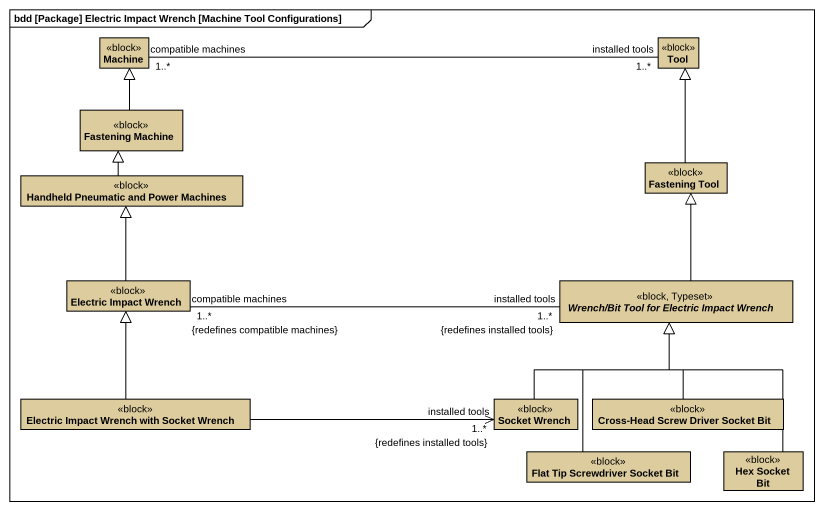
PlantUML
@startuml
mainframe bdd [Package] Electric Impact Wrench [Machine Tool Configurations]
hide circle
hide empty members
class Machine <<block>> #DDCD9E
class Tool <<block>> #DDCD9E
class "Fastening Machine" as Fastening_Machine <<block>> #DDCD9E
class "Fastening Tool" as Fastening_Tool <<block>> #DDCD9E
class "Handheld Pneumatic and Power Machines" as Handheld_Pneumatic_and <<block>> #DDCD9E
class "Electric Impact Wrench" as Electric_Impact_Wrench <<block>> #DDCD9E
abstract class "Wrench/Bit Tool for Electric Impact Wrench" as Wrench_Bit_Tool_for <<block, Typeset>> #DDCD9E
class "Electric Impact Wrench with Socket Wrench" as Electric_Impact_Wrench_with <<block>> #DDCD9E
class "Socket Wrench" as Socket_Wrench <<block>> #DDCD9E
class "Cross-Head Screw Driver Socket Bit" as Cross_Head_Screw_Driver <<block>> #DDCD9E
class "Flat Tip Screwdriver Socket Bit" as Flat_Tip_Screwdriver_Socket <<block>> #DDCD9E
class "Hex Socket Bit" as Hex_Socket_Bit <<block>> #DDCD9E
Machine "compatible machines\n1..*" -right- "installed tools\n1..*" Tool
Fastening_Machine -up-|> Machine
Fastening_Tool -up-|> Tool
Handheld_Pneumatic_and -up-|> Fastening_Machine
Electric_Impact_Wrench -up-|> Handheld_Pneumatic_and
Electric_Impact_Wrench "compatible machines\n1..*\n{redefines compatible machines}" -right- "installed tools\n1..*\n{redefines installed tools}" Wrench_Bit_Tool_for
Wrench_Bit_Tool_for -up-|> Fastening_Tool
Electric_Impact_Wrench_with -up-|> Electric_Impact_Wrench
Electric_Impact_Wrench_with -right-> "installed tools\n1..*\n{redefines installed tools}" Socket_Wrench
Socket_Wrench -up-|> Wrench_Bit_Tool_for
Cross_Head_Screw_Driver -up-|> Wrench_Bit_Tool_for
Flat_Tip_Screwdriver_Socket -up-|> Wrench_Bit_Tool_for
Hex_Socket_Bit -up-|> Wrench_Bit_Tool_for
@enduml
